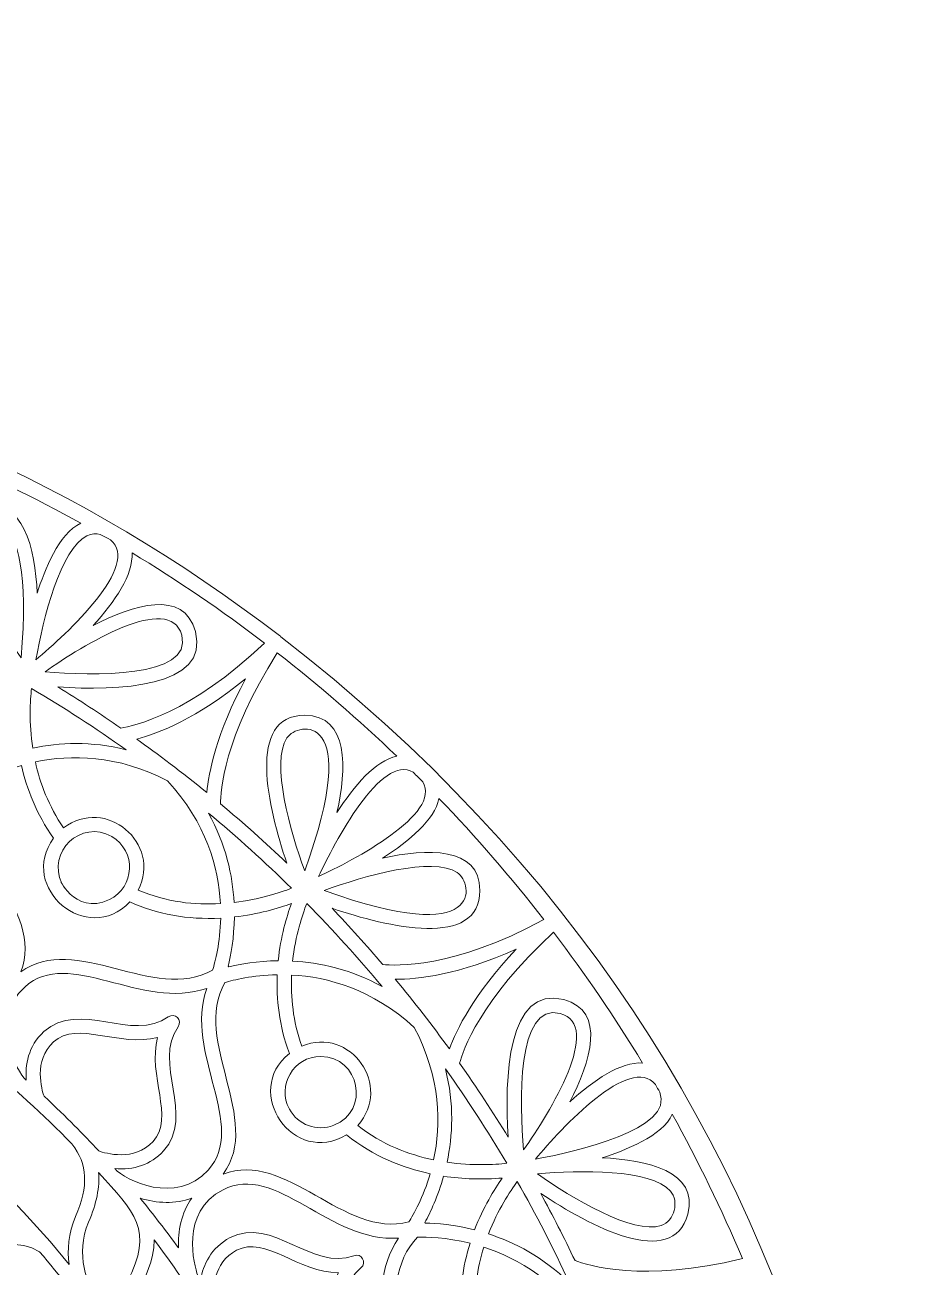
# Model space of a CAD drawing. Header units: inches. Extents: x -25 to 3711, y -26 to 945.
# Drawn here: x 678.3 to 932.6, y 594 to 944.8 of the extents above; entities that cross this region are included whole.
import ezdxf

# ---------------------------------------------------------------- set-up
doc = ezdxf.new("R2010")
doc.units = ezdxf.units.IN
doc.header["$MEASUREMENT"] = 0
doc.layers.add('_U+0421_U+043B_U+043E_U+0439 1', color=7, linetype='Continuous')

# ---------------------------------------------------------------- blocks, each defined once
blk = doc.blocks.new('block 2')
at = {"layer": '_U+0421_U+043B_U+043E_U+0439 1', "lineweight": 0}
for points, knots in [([(750.52, 771.98), (750.4, 772.1), (750.34, 772.18), (750.07, 772.33), (525.97, 944.79), (201.88, 855.08), (93.56, 598.99), (-24.91, 318.93), (179.57, 3), (488.84, 3), (892.5, 3), (1078.2, 519.12), (750.52, 771.98)], [0, 0, 0, 0, 1, 1, 1, 2, 2, 2, 3, 3, 3, 4, 4, 4, 4]), ([(694.03, 804.1), (687.78, 801.03), (683.83, 790.92), (681.73, 784.29), (681.16, 796.85), (677.93, 811.71), (665.82, 808.46), (649.89, 804.19), (662.44, 780.74), (671.68, 766.99), (664.38, 770.97), (656.93, 774.71), (649.36, 778.22), (648.43, 781.65), (645.38, 796.79), (653.85, 823.66), (667.63, 817.83), (681.04, 811.29), (694.03, 804.1)], [0, 0, 0, 0, 1, 1, 1, 2, 2, 2, 3, 3, 3, 4, 4, 4, 5, 5, 5, 6, 6, 6, 6]), ([(677.19, 766.05), (670.4, 775.72), (659.94, 793.08), (662.61, 800.97), (664.38, 806.2), (681.46, 814.26), (677.19, 766.05)], [0, 0, 0, 0, 1, 1, 1, 2, 2, 2, 2]), ([(702.4, 799.34), (711.23, 792.38), (690.08, 772.78), (681.39, 765.5), (683.42, 777.14), (688.3, 796.81), (695.78, 800.5), (698.63, 801.91), (700.61, 800.38), (702.4, 799.34)], [0, 0, 0, 0, 1, 1, 1, 2, 2, 2, 3, 3, 3, 3]), ([(745.9, 770.23), (725.03, 750.26), (708.8, 746.76), (705.35, 746.23), (699.52, 750.26), (693.58, 754.14), (687.52, 757.83), (704.08, 756.71), (730.65, 757.57), (726.38, 773.5), (723.14, 785.61), (708.67, 780.98), (697.49, 775.19), (703.64, 781.91), (708.9, 789.55), (708.5, 795.72), (721.43, 787.88), (733.91, 779.36), (745.9, 770.23)], [0, 0, 0, 0, 1, 1, 1, 2, 2, 2, 3, 3, 3, 4, 4, 4, 5, 5, 5, 6, 6, 6, 6]), ([(683.96, 762.14), (694.39, 769.45), (719.21, 784.82), (722.52, 772.47), (725.82, 760.14), (696.73, 761.01), (683.96, 762.14)], [0, 0, 0, 0, 1, 1, 1, 2, 2, 2, 2]), ([(783.2, 738.28), (777.18, 737), (771.2, 729.99), (766.33, 722.37), (769.04, 734.65), (769.76, 749.83), (757.23, 749.83), (740.65, 749.83), (746.86, 723.68), (752.2, 708.09), (746.13, 713.89), (739.88, 719.45), (733.49, 724.8), (733.45, 728.15), (734.24, 743.44), (749.5, 767.46), (761.24, 758.32), (772.49, 748.57), (783.2, 738.28)], [0, 0, 0, 0, 1, 1, 1, 2, 2, 2, 3, 3, 3, 4, 4, 4, 5, 5, 5, 6, 6, 6, 6]), ([(709.85, 743.1), (715.84, 744.7), (726.86, 748.94), (740.55, 760.14), (732.26, 744.7), (730.13, 733.65), (729.63, 728), (722.72, 733.63), (715.54, 739.05), (709.85, 743.1)], [0, 0, 0, 0, 1, 1, 1, 2, 2, 2, 3, 3, 3, 3]), ([(680.49, 740.56), (679.37, 747.82), (679.75, 753.99), (680.15, 757.41), (689.3, 752), (698.21, 746.23), (706.85, 740.1), (696.96, 742.6), (687.93, 742.14), (680.49, 740.56)], [0, 0, 0, 0, 1, 1, 1, 2, 2, 2, 3, 3, 3, 3]), ([(752.19, 743.43), (755.25, 748.01), (773.83, 751.39), (757.23, 705.92), (753.17, 717.02), (747.57, 736.5), (752.19, 743.43)], [0, 0, 0, 0, 1, 1, 1, 2, 2, 2, 2]), ([(718.52, 731.31), (729.49, 719.42), (732.93, 706.79), (733.45, 696.65), (726.31, 696.24), (718.21, 697.03), (710.24, 700.48), (716.99, 713.68), (701.06, 727.13), (689.19, 718.04), (684.97, 724.19), (682.55, 730.67), (681.22, 736.66), (691.21, 738.78), (704.33, 738.75), (718.52, 731.31)], [0, 0, 0, 0, 1, 1, 1, 2, 2, 2, 3, 3, 3, 4, 4, 4, 5, 5, 5, 5]), ([(787.86, 733.73), (788.76, 732.84), (789.65, 731.94), (790.54, 731.04), (796.09, 722.01), (770.74, 708.76), (761.14, 704.3), (765.59, 713.87), (778.84, 739.2), (787.86, 733.73)], [0, 0, 0, 0, 1, 1, 1, 2, 2, 2, 3, 3, 3, 3]), ([(686.35, 715.12), (676.21, 701.18), (695.87, 684.5), (707.89, 697.14), (715.51, 693.68), (724.09, 692.06), (733.52, 692.57), (733.37, 685.61), (731.98, 680.28), (731.23, 677.88), (714.61, 668.52), (692.51, 688.68), (677.11, 677.36), (684.07, 695.15), (658.9, 711.27), (663.6, 729.75), (665.72, 731.06), (670.56, 733.75), (677.28, 735.68), (678.77, 729.1), (681.5, 721.95), (686.35, 715.12)], [0, 0, 0, 0, 1, 1, 1, 2, 2, 2, 3, 3, 3, 4, 4, 4, 5, 5, 5, 6, 6, 6, 7, 7, 7, 7]), ([(672.72, 677.34), (666.29, 664.96), (651.32, 669.25), (648.49, 670.19), (648.1, 670.45), (647.71, 670.72), (647.32, 670.98), (651.39, 671.75), (656.35, 673.86), (659.18, 679.33), (665.35, 691.2), (649.63, 702.61), (654.09, 714.26), (654.9, 716.38), (652.1, 718), (650.67, 716.24), (642.81, 706.56), (625.06, 714.46), (617.86, 703.18), (614.57, 698.03), (615.19, 692.72), (616.53, 688.81), (616.08, 689.03), (615.62, 689.25), (615.16, 689.48), (612.63, 691.76), (602.02, 702.39), (609.38, 713.91), (618.42, 728.07), (643.09, 715.88), (659.06, 726.83), (657.57, 707.54), (680.46, 692.24), (672.72, 677.34)], [0, 0, 0, 0, 1, 1, 1, 2, 2, 2, 3, 3, 3, 4, 4, 4, 5, 5, 5, 6, 6, 6, 7, 7, 7, 8, 8, 8, 9, 9, 9, 10, 10, 10, 11, 11, 11, 11]), ([(824.68, 692.17), (799.21, 678.2), (782.58, 679.12), (779.24, 679.49), (774.63, 684.89), (769.87, 690.19), (764.93, 695.36), (780.56, 690), (806.67, 683.81), (806.67, 700.39), (806.67, 712.92), (791.5, 712.19), (779.21, 709.49), (786.83, 714.36), (793.84, 720.33), (795.12, 726.36), (805.56, 715.5), (815.43, 704.09), (824.68, 692.17)], [0, 0, 0, 0, 1, 1, 1, 2, 2, 2, 3, 3, 3, 4, 4, 4, 5, 5, 5, 6, 6, 6, 6]), ([(702.77, 715.58), (709.82, 711.51), (709.29, 701.26), (702.11, 697.8), (691.95, 692.9), (687.24, 705.33), (688.73, 702.35), (684.29, 711.21), (694.1, 720.59), (702.77, 715.58)], [0, 0, 0, 0, 1, 1, 1, 2, 2, 2, 3, 3, 3, 3]), ([(737.29, 696.99), (736.88, 704.55), (735.01, 713.36), (730.06, 722.23), (738.18, 715.48), (746, 708.39), (753.52, 700.99), (750.26, 699.74), (744.43, 697.84), (737.29, 696.99)], [0, 0, 0, 0, 1, 1, 1, 2, 2, 2, 3, 3, 3, 3]), ([(762.76, 700.39), (773.87, 704.44), (793.34, 710.05), (800.27, 705.43), (804.86, 702.37), (808.22, 683.78), (762.76, 700.39)], [0, 0, 0, 0, 1, 1, 1, 2, 2, 2, 2]), ([(749.74, 680.53), (743.82, 680.46), (738.92, 679.57), (735.78, 678.79), (735.75, 678.82), (735.66, 678.91), (735.64, 678.93), (736.41, 682.08), (737.3, 686.97), (737.37, 692.9), (744.12, 693.66), (749.79, 695.34), (753.49, 696.68), (752.13, 693), (750.45, 687.35), (749.74, 680.53)], [0, 0, 0, 0, 1, 1, 1, 2, 2, 2, 3, 3, 3, 4, 4, 4, 5, 5, 5, 5]), ([(753.82, 680.45), (754.61, 687.67), (756.54, 693.48), (757.81, 696.7), (765.22, 689.18), (772.31, 681.34), (779.07, 673.22), (770.2, 678.17), (761.39, 680.04), (753.82, 680.45)], [0, 0, 0, 0, 1, 1, 1, 2, 2, 2, 3, 3, 3, 3]), ([(852.56, 651.65), (846.39, 652.06), (838.75, 646.79), (832.03, 640.65), (837.82, 651.82), (842.45, 666.29), (830.34, 669.54), (814.41, 673.8), (813.55, 647.23), (814.67, 630.68), (810.33, 637.79), (805.76, 644.76), (800.95, 651.57), (801.83, 654.94), (806.62, 669.45), (827.44, 688.57), (836.44, 676.73), (844.83, 664.41), (852.56, 651.65)], [0, 0, 0, 0, 1, 1, 1, 2, 2, 2, 3, 3, 3, 4, 4, 4, 5, 5, 5, 6, 6, 6, 6]), ([(729.95, 621.39), (720.88, 611.47), (706.59, 618.5), (703.64, 621.82), (708.9, 621.41), (713.77, 622.85), (717.39, 626.81), (726.42, 636.69), (714.19, 651.78), (721.51, 661.88), (722.84, 663.71), (720.55, 666), (718.72, 664.67), (708.62, 657.35), (693.52, 669.58), (683.65, 660.55), (679.07, 656.35), (678.34, 650.95), (678.67, 646.8), (675.95, 649.21), (667.81, 663.58), (678.23, 673.11), (690.64, 684.45), (711.31, 666.29), (729.57, 672.73), (723.13, 654.46), (741.29, 633.79), (729.95, 621.39)], [0, 0, 0, 0, 1, 1, 1, 2, 2, 2, 3, 3, 3, 4, 4, 4, 5, 5, 5, 6, 6, 6, 7, 7, 7, 8, 8, 8, 9, 9, 9, 9]), ([(782.79, 675.3), (788.97, 675.28), (800.73, 676.51), (816.91, 683.81), (804.91, 671.07), (799.99, 660.96), (798.04, 655.62), (793.2, 662.3), (788.2, 668.78), (782.79, 675.3)], [0, 0, 0, 0, 1, 1, 1, 2, 2, 2, 3, 3, 3, 3]), ([(769.05, 631.41), (776.57, 625.23), (784.95, 622), (792.62, 620.38), (790.68, 613.69), (787.96, 608.89), (786.61, 606.76), (768.13, 602.04), (752, 627.22), (734.2, 620.27), (745.52, 635.66), (725.38, 657.75), (734.71, 674.37), (737.09, 675.09), (742.46, 676.43), (749.46, 676.56), (749.19, 669.82), (749.98, 662.2), (752.89, 654.35), (739.47, 643.54), (754.1, 622.27), (769.05, 631.41)], [0, 0, 0, 0, 1, 1, 1, 2, 2, 2, 3, 3, 3, 4, 4, 4, 5, 5, 5, 6, 6, 6, 7, 7, 7, 7]), ([(788.16, 661.67), (795.68, 647.34), (795.74, 634.25), (793.61, 624.31), (786.61, 625.76), (778.99, 628.63), (772.18, 634.03), (782.14, 645.06), (770.19, 662.14), (756.4, 656.44), (753.91, 663.48), (753.25, 670.36), (753.52, 676.49), (763.71, 675.95), (776.38, 672.53), (788.16, 661.67)], [0, 0, 0, 0, 1, 1, 1, 2, 2, 2, 3, 3, 3, 4, 4, 4, 5, 5, 5, 5]), ([(691.51, 628.83), (696.06, 622.94), (696.24, 617.1), (692.55, 608.29), (690.53, 603.47), (690.21, 598.87), (690.74, 594.78), (671.96, 617.99), (649.53, 637.64), (624.83, 652.91), (634.77, 653.13), (641.24, 663.27), (637.5, 672.31), (657.25, 660.05), (675.39, 645.42), (691.51, 628.83)], [0, 0, 0, 0, 1, 1, 1, 2, 2, 2, 3, 3, 3, 4, 4, 4, 5, 5, 5, 5]), ([(829.31, 665.67), (841.64, 662.37), (826.34, 637.61), (818.98, 627.12), (817.85, 639.81), (816.96, 668.98), (829.31, 665.67)], [0, 0, 0, 0, 1, 1, 1, 2, 2, 2, 2]), ([(714.44, 629.51), (709.14, 623.72), (700.94, 626.17), (699.12, 626.81), (694.54, 631.75), (690.43, 635.99), (683.66, 642.28), (683.04, 644.05), (680.59, 652.33), (686.35, 657.6), (693.07, 663.74), (704.97, 655.98), (715.73, 658.89), (712.82, 648.12), (720.59, 636.24), (714.44, 629.51)], [0, 0, 0, 0, 1, 1, 1, 2, 2, 2, 3, 3, 3, 4, 4, 4, 5, 5, 5, 5]), ([(761.75, 653.5), (772.68, 653.5), (775.86, 638.2), (765.43, 634.07), (760.67, 632.19), (755.32, 634.18), (752.9, 638.64), (749.31, 645.24), (754.08, 653.5), (761.75, 653.5)], [0, 0, 0, 0, 1, 1, 1, 2, 2, 2, 3, 3, 3, 3]), ([(856.18, 645.55), (856.6, 644.85), (857.02, 644.14), (857.42, 643.43), (861.75, 632.91), (833.46, 626.49), (822.34, 624.54), (829.57, 633.18), (849.21, 654.4), (856.18, 645.55)], [0, 0, 0, 0, 1, 1, 1, 2, 2, 2, 3, 3, 3, 3]), ([(797.4, 623.65), (798.98, 631.08), (799.45, 640.12), (796.94, 650.01), (803.06, 641.38), (808.83, 632.48), (814.23, 623.33), (810.78, 622.96), (804.6, 622.61), (797.4, 623.65)], [0, 0, 0, 0, 1, 1, 1, 2, 2, 2, 3, 3, 3, 3]), ([(634.94, 641.28), (641.2, 636.9), (647.25, 632.25), (653.08, 627.34), (660.02, 616.54), (647.83, 595.71), (647.71, 595.5), (647.24, 594.71), (647.37, 593.7), (648.02, 593.06), (648.67, 592.41), (649.67, 592.29), (650.45, 592.76), (650.67, 592.89), (671.62, 605.27), (682.39, 598.35), (688.23, 591.57), (693.3, 584.99), (698.13, 578.1), (673.16, 592.48), (642.06, 563.53), (623.99, 541.07), (624.98, 547.57), (625.37, 555.02), (625.14, 563.34), (635.17, 558.59), (645.3, 569.62), (639.78, 579.19), (636.66, 584.59), (629.73, 586.45), (624.33, 583.33), (619.06, 580.29), (617.18, 573.64), (619.97, 568.3), (611.2, 568.53), (603.93, 568.07), (597.9, 567.14), (620.36, 585.21), (649.32, 616.32), (634.94, 641.28)], [0, 0, 0, 0, 1, 1, 1, 2, 2, 2, 3, 3, 3, 4, 4, 4, 5, 5, 5, 6, 6, 6, 7, 7, 7, 8, 8, 8, 9, 9, 9, 10, 10, 10, 11, 11, 11, 12, 12, 12, 13, 13, 13, 13]), ([(860.94, 637.19), (868.23, 624.01), (874.85, 610.41), (880.74, 596.43), (852.71, 589.54), (836.87, 594.56), (833.51, 595.86), (830.45, 602.28), (827.23, 608.61), (823.83, 614.83), (837.51, 605.65), (861.04, 593.06), (865.31, 608.98), (868.55, 621.08), (853.71, 624.32), (841.14, 624.88), (847.4, 626.87), (858.24, 631.07), (860.94, 637.19)], [0, 0, 0, 0, 1, 1, 1, 2, 2, 2, 3, 3, 3, 4, 4, 4, 5, 5, 5, 6, 6, 6, 6]), ([(770.75, 552.53), (759.23, 545.18), (748.6, 555.79), (746.32, 558.32), (746.09, 558.78), (745.87, 559.24), (745.65, 559.7), (750.62, 557.99), (755.59, 558.19), (760.02, 561.02), (771.3, 568.22), (763.4, 585.96), (773.08, 593.83), (774.85, 595.26), (773.21, 598.05), (771.11, 597.25), (759.46, 592.79), (748.05, 608.51), (736.17, 602.34), (730.71, 599.51), (728.6, 594.55), (727.82, 590.48), (727.56, 590.87), (727.3, 591.26), (727.04, 591.65), (726.09, 594.48), (721.8, 609.45), (734.18, 615.88), (749.08, 623.62), (764.37, 600.73), (783.67, 602.22), (772.74, 586.27), (784.9, 561.57), (770.75, 552.53)], [0, 0, 0, 0, 1, 1, 1, 2, 2, 2, 3, 3, 3, 4, 4, 4, 5, 5, 5, 6, 6, 6, 7, 7, 7, 8, 8, 8, 9, 9, 9, 10, 10, 10, 11, 11, 11, 11]), ([(822.89, 620.35), (834.66, 621.39), (854.93, 621.77), (860.43, 615.51), (863, 612.57), (861.54, 607.03), (857.82, 605.77), (849.93, 603.1), (832.57, 613.55), (822.89, 620.35)], [0, 0, 0, 0, 1, 1, 1, 2, 2, 2, 3, 3, 3, 3]), ([(707.14, 589.86), (704.72, 585.28), (703.99, 580.76), (704.16, 576.66), (702.39, 579.28), (700.56, 581.88), (698.69, 584.44), (695.96, 589.03), (692.39, 597.57), (696.24, 606.74), (698.48, 612.08), (699.44, 616.61), (699.07, 620.74), (709.14, 609.54), (714.86, 604.55), (707.14, 589.86)], [0, 0, 0, 0, 1, 1, 1, 2, 2, 2, 3, 3, 3, 4, 4, 4, 5, 5, 5, 5]), ([(791.24, 606.47), (791.22, 606.5), (791.16, 606.62), (791.14, 606.65), (792.7, 609.49), (794.83, 613.98), (796.43, 619.68), (801.89, 618.86), (807.56, 618.7), (812.98, 619.17), (810.71, 615.97), (807.62, 610.94), (805.18, 604.54), (799.43, 606), (794.48, 606.4), (791.24, 606.47)], [0, 0, 0, 0, 1, 1, 1, 2, 2, 2, 3, 3, 3, 4, 4, 4, 5, 5, 5, 5]), ([(831.9, 589.61), (824.53, 596.86), (816.39, 601.02), (809.09, 603.4), (811.76, 610.25), (815.17, 615.4), (817.22, 618.17), (822.51, 608.88), (827.4, 599.36), (831.9, 589.61)], [0, 0, 0, 0, 1, 1, 1, 2, 2, 2, 3, 3, 3, 3]), ([(721.59, 599.43), (718.13, 604.21), (714.54, 608.91), (710.78, 613.49), (715.55, 612.03), (720.65, 611.73), (725.4, 613.52), (722.34, 609.25), (721.43, 604.11), (721.59, 599.43)], [0, 0, 0, 0, 1, 1, 1, 2, 2, 2, 3, 3, 3, 3]), ([(714.72, 601.75), (719.84, 594.95), (724.65, 587.92), (729.15, 580.67), (720.31, 584.31), (710.58, 578.22), (709.8, 568.83), (704.02, 585.09), (714.78, 589.18), (714.72, 601.75)], [0, 0, 0, 0, 1, 1, 1, 2, 2, 2, 3, 3, 3, 3]), ([(731.43, 584.93), (731.3, 587.22), (731.35, 595.33), (738.01, 598.79), (746.09, 602.98), (755.53, 592.44), (766.72, 592.44), (761.13, 582.79), (765.55, 569.3), (757.87, 564.39), (751.54, 560.35), (744.61, 564.28), (742.62, 565.59), (739.15, 572.17), (735.42, 578.62), (731.43, 584.93)], [0, 0, 0, 0, 1, 1, 1, 2, 2, 2, 3, 3, 3, 4, 4, 4, 5, 5, 5, 5]), ([(821.7, 523.74), (802.61, 523.96), (793.57, 552.46), (774.57, 550.35), (789.49, 562.29), (775.75, 588.83), (789.06, 602.48), (791.55, 602.55), (797.09, 602.46), (803.88, 600.77), (801.87, 594.33), (800.66, 586.78), (801.45, 578.44), (797.92, 576.86), (795.33, 573.96), (794.06, 570.67), (789.87, 559.79), (800.03, 548.82), (811.11, 552.1), (816.78, 544.17), (824.03, 538.88), (831.02, 535.33), (827.41, 529.37), (823.55, 525.45), (821.7, 523.74)], [0, 0, 0, 0, 1, 1, 1, 2, 2, 2, 3, 3, 3, 4, 4, 4, 5, 5, 5, 6, 6, 6, 7, 7, 7, 8, 8, 8, 8]), ([(837.4, 576.37), (840.96, 560.59), (837.63, 547.93), (833.01, 538.89), (826.61, 542.1), (820, 546.84), (814.83, 553.8), (827.27, 561.86), (820.19, 581.48), (805.37, 579.56), (804.79, 586.99), (805.94, 593.81), (807.78, 599.65), (817.48, 596.5), (828.83, 589.91), (837.4, 576.37)], [0, 0, 0, 0, 1, 1, 1, 2, 2, 2, 3, 3, 3, 4, 4, 4, 5, 5, 5, 5])]:
    blk.add_open_spline(points, degree=3, knots=knots, dxfattribs=at)

msp = doc.modelspace()

# ---------------------------------------------------------------- block references
at = {"layer": '_U+0421_U+043B_U+043E_U+0439 1'}
msp.add_blockref('block 2', (0, 0), dxfattribs=at)

doc.saveas('drawing.dxf')
